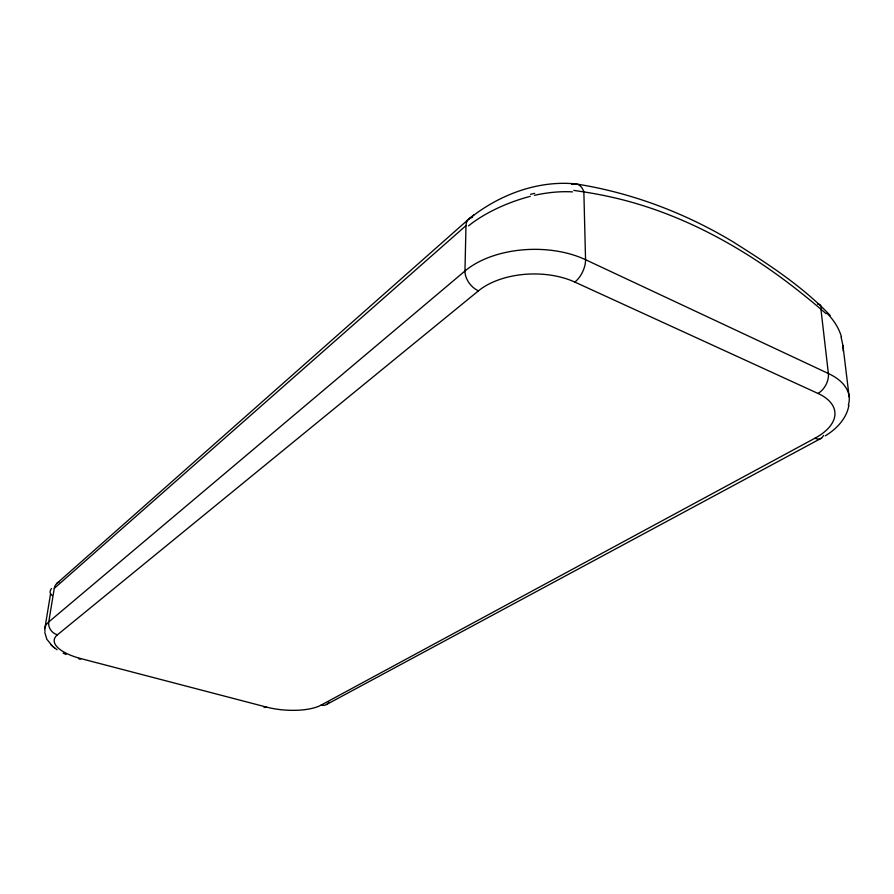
<?xml version="1.0" encoding="UTF-8"?>
<svg xmlns="http://www.w3.org/2000/svg" width="894" height="894" viewBox="0 0 894 894"><rect width="100%" height="100%" fill="white"/><g stroke="black" fill="none" stroke-linecap="round" stroke-linejoin="round"><path stroke-width="1.34" d="M472.278 217.465A16.662 10.694 50.5 0 0 465.986 225.623L464.958 271.016A16.93 11.108 51.4 0 0 478.469 290.829A66.949 38.967 -1.2 0 1 574.82 282.068L817.988 393.438A62.524 31.245 -5.8 0 1 814.915 438.239L321.002 705.165A40.722 14.583 4.1 0 1 266.423 707.076A10.046 4.269 -74.8 0 1 263.562 706.696M59.518 581.692A10.862 9.543 44.6 0 0 54.266 588.353L48.757 621.945A54.813 20.674 6.9 0 0 45.069 631.387M44.879 628.247L50.522 594.018M848.898 405.351C846.596 418.638 836.393 429.154 825.207 435.87M56.68 583.57L468.221 219.578C497.701 195.395 536.78 180.186 575.211 183.873M54.266 588.353L465.986 225.623M469.406 218.594L473.842 214.918M848.328 405.194A77.812 39.437 -6 0 0 828.369 373.502L585.548 259.696A83.276 49.148 -1.3 0 0 464.958 271.016L48.757 621.945A10.974 9.789 46 0 0 57.428 634.807L478.469 290.829M326.556 704.494L821.195 438.295M530.522 194.322L534.69 193.361M573.814 190.388L583.86 191.919A674.322 444.866 67.9 0 1 607.227 196.199C678.501 211.252 743.73 247.28 800.365 292.316A679.663 454.666 67.8 0 1 820.938 309.235L826.067 313.671M576.373 183.996C631.656 192.758 684.882 212.884 732.812 241.693C767.153 263.395 802.108 285.912 830.213 315.481M78.739 658.442A10.694 3.364 -73.6 0 0 81.03 658.643L266.423 707.076M63.183 653.168L66.078 654.497M53.215 646.787L57.048 649.748M44.801 632.46L46.857 639.288L52.411 646.083M51.025 644.865L54.523 647.938M841.098 337.016L842.908 345.442L849.177 396.88M842.908 345.442L843.131 348.258M52.265 595.549A52.902 13.656 -8 0 1 51.539 588.531M468.501 225.88A79.979 32.799 -19.4 0 1 530.287 196.334M574.82 282.068A17.422 8.772 -64.4 0 0 585.548 259.696L583.86 191.919A17.031 11.298 -79.8 0 0 571.758 184.51M817.988 393.438A15.801 10.303 -61 0 0 828.369 373.502L820.938 309.235A15.69 6.292 -47.2 0 0 817.518 304.128M328.958 702.103A10.057 8.18 62.8 0 1 321.002 705.165M823.441 435.456A14.852 8.471 59 0 1 814.915 438.239M534.478 195.305A88.439 43.37 -18.8 0 1 572.518 191.897M826.916 313.213A82.639 60.926 0 0 1 841.466 336.96M843.277 348.258A77.387 55.83 5.9 0 1 843.243 351.074M81.03 658.643A43.996 16.338 6.9 0 1 57.428 634.807"/></g></svg>
